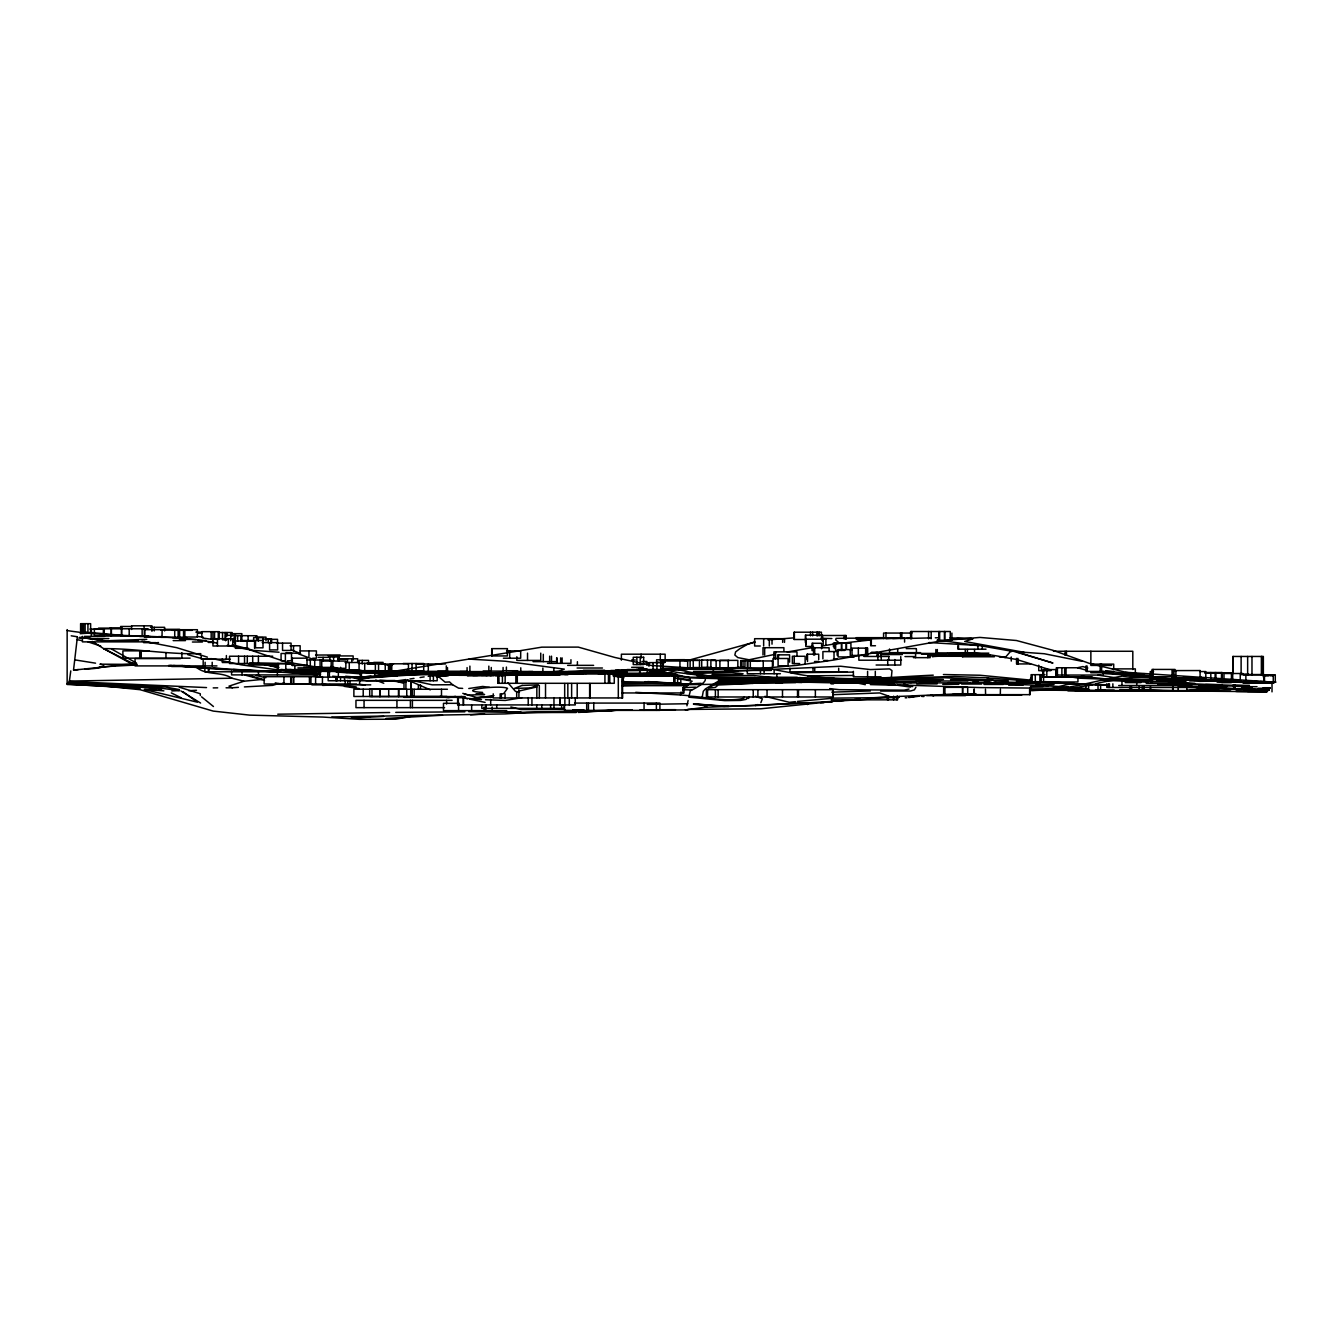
<?xml version="1.0" encoding="UTF-8"?>
<svg xmlns="http://www.w3.org/2000/svg" width="1343" height="1343" viewBox="0 0 1343 1343"><rect width="100%" height="100%" fill="white"/><g stroke="black" fill="none" stroke-linecap="round" stroke-linejoin="round"><path stroke-width="1.5" d="M744.425 696.832L743.854 698.276C725.975 702.372 707.157 697.017 689.06 696.11L688.841 697.168L724.8 700.626L740.597 700.425L746.137 699.367L747.531 697.991M649.576 671.534L659.799 671.231L687.834 677.225L870.382 678.903L891.316 678.014L891.987 670.61L889.57 668.898L870.382 669.569L840.735 666.246L737.827 670.946L723.34 668.596M70.776 670.912L69.165 682.748L67.15 684.04L140.176 688.556M77.323 637.438L73.529 670.073M910.571 687.096L893.061 684.645L892.541 682.966L969.78 682.815M702.137 697.487L703.279 691.292L705.478 688.858L718.22 681.254L721.376 680.7L898.501 681.925L896.822 682.529M635.759 692.333L680.414 694.969L681.052 691.998M686.944 705.83L688.12 700.458M689.06 696.11L690.319 690.839C729.937 670.946 680.33 676.57 666.094 669.435M762.421 680.632L721.527 680.011L727.57 680.884L721.157 681.069L723.34 680.8M737.827 670.946L684.812 673.112M359.857 680.767L359.42 684.208M962.427 693.206L962.125 694.264L952.288 694.499M614.809 672.188L562.902 673.833M1031.39 688.523L1030.803 689.681M749.276 696.816L748.622 698.41L747.296 698.226M899.558 696.396L965.718 693.659M683.1 689.479L692.115 681.17L674.371 677.93M830.998 683.839L833.382 683.889L835.228 682.076L818.458 681.925M912.703 686.592L903.906 685.098L904.729 682.63M578.598 674.136L564.144 674.152M807.412 704.571L809.678 702.758L870.382 699.065M249.697 675.647L262.842 679.357L243.906 681.22L228.982 686.155L232.356 687.784L238.382 687.347M1081.82 661.26L1044.3 653.739L1016.433 651.741L1052.946 663.039L1012.807 651.103L1010.121 651.875L1005.303 657.449C981.548 652.933 955.981 649.928 932.327 656.609L962.612 654.712M760.86 702.641L762.371 698.847L755.421 696.178M933.57 695.926L931.135 694.952M1194.884 683.369L1169.535 681.539M1098.591 689.647L1104.718 689.832M731.18 681.186L743.972 682.395M715.349 684.04L714.526 684.494L718.069 684.359L713.469 685.081L708.466 688.17L715.399 687.398L718.152 684.997L753.238 683.369L751.61 683.218C708.684 684.88 665.826 684.611 622.934 685.601M892.239 680.062L885.339 680.867L911.091 682.479L920.173 680.683L940.486 680.7M809.678 702.758L728.611 706.435L693.424 703.866L724.347 706.452L755.471 705.562L757.872 704.538M1191.056 686.911L1268.984 689.983L1205.342 687.7L1195.152 689.782M891.316 678.014L954.588 676.519L987.071 677.862L996.556 681.942L1074.316 683.57L1044.837 681.606M950.021 637.925L970.972 638.328L972.651 638.899L964.694 641.484L1024.138 652.312M1231.497 688.791L1218.84 688.841L1208.633 691.326M1144.437 673.682C1109.301 675.109 1076.129 689.664 1040.993 689.798M322.605 685.4L330.747 685.064L322.723 684.292M137.154 664.919L99.264 666.984M1191.996 684.88L1157.784 684.779M1162.467 690.705L1134.885 690.017L1120.146 690.974L1166.328 690.974M689.748 659.95L755.085 641.954L747.161 644.506L739.691 648.803L735.578 651.943L734.856 655.031L737.811 657.583L757.301 661.377M286.21 652.597L300.664 653.605L291.448 649.928M501.359 694.18L503.759 693.525L507.536 688.321C500.049 684.729 452.49 690.587 482.506 692.4L482.607 693.341L475.858 694.113L484.588 694.532L468.774 695.036L462.798 693.357M909.01 689.077L904.208 690.151L839.157 689.681L829.722 688.623M919.552 696.144L908.724 697.571M312.449 684.023L278.622 683.57L272.696 685.35L244.409 686.911M747.917 660.017L775.062 654.326M1107.774 685.115L1092.396 684.829L1060.483 690.033L1061.793 689.815M596.611 671.265L447.538 673.682C397.444 676.553 347.636 670.862 297.609 669.905L285.354 669.872L317.351 674.723M493.989 695.59L471.477 698.763M838.082 643.297L821.715 646.101M518.918 691.041L536.847 686.961M585.649 673.464L595.486 672.239M213.201 687.901L217.7 687.834M787.233 651.993L813.589 647.427M409.951 716.591L395.749 719.21L359.236 719.328L322.723 717.061L249.697 715.131L213.201 711.085L140.176 689.714L103.663 685.971L67.15 684.494L67.15 629.598M171.87 690.957L179.643 690.571L147.831 686.575L68.846 683.369M1218.521 679.088L1215.465 679.373M135.559 664.08L114.608 665.121L134.35 664.903M455.495 696.413L448.209 697.655L439.933 696.463M1218.856 688.271L1226.814 686.491L1198.98 685.635M395.749 681.069L405.888 679.575M409.951 678.987L413.997 678.4M420.09 677.51L424.153 676.906M428.199 676.318L432.261 675.73M374.731 675.68L385.844 674.085M1184.341 691.041L1191.073 689.731L1215.281 690.084M158.524 642.525L153.69 643.213L141.922 641.165M649.559 670.61L655.921 669.754L652.849 669.486M98.056 638.613L95.185 638.999L103.663 640.779L138.161 640.812M146.807 639.352L110.21 640.628M73.596 670.174L78.297 669.553M685.4 709.91L704.655 707.291L728.611 706.435M521.89 697.705L505.287 700.442L485.478 699.72M74.167 670.056L114.86 665.809M437.784 676.503L448.612 675.495L436.341 676.721M908.909 697.269L913.559 696.698L908.556 697.151M92.247 641.383L103.629 648.619C136.113 648.434 168.563 654.662 200.812 653.638M196.498 690.285L188.792 690.705M438.07 676.284L443.878 675.596L436.341 675.949M943.407 679.44L837.797 678.903M831.821 701.6L760.86 708.785L687.834 709.44M834.993 644.002L870.382 639.973M624.428 681.455L622.481 681.673L651.321 682.21L687.817 685.4M574.502 672.188L543.411 673.347M442.535 715.215L385.945 718.438M795.392 701.65L789.432 702.322L764.939 696.329M211.858 658.674L202.659 658.825L187.735 654.645M330.462 671.534L296.098 670.761L315.521 674.639M81.302 631.63L123.12 635.491M573.411 672.104L544.116 673.296L604.619 670.845M371.021 676.217L359.236 677.392L345.655 676.251L366.639 680.683L395.077 680.532M538.812 672.86L559.158 671.147L564.329 669.133L505.287 661.226L468.992 659.094M468.774 688.523L482.708 686.458L489.406 687.314M908.808 696.933L914.549 696.396M744.089 666.816L724.347 668.663L627.08 670.291M1103.761 673.582L1129.916 675.193M870.382 639.436L859.201 640.477L856.179 639.067L900.465 637.841L886.43 638.58M1072.906 684.091C1065.956 683.318 1051.535 690.453 1041.278 689.849M797.373 701.432L833.885 698.125L898.786 697.453L892.81 697.621L879.682 692.938L833.885 694.65M1254.077 689.58L1251.861 689.698M854.215 699.585L860.275 699.048M100.07 664.181L136.432 664.416M84.878 668.915C87.832 669.435 112.946 667.404 100.356 664.214M835.917 701.18L844.092 700.492M767.995 639.939L793.394 637.908M432.261 675.865L446.363 674.706M714.157 683.788L728.628 682.865M724.347 682.899L716.574 683.503L721.426 682.899L717.901 682.764L720.637 681.22L724.347 681.052M395.749 676.016L432.261 673.481L445.91 674.169M464.325 693.978L477.218 697.588L493.082 696.396M484.571 713.855L470.587 714.845M647.259 704.37L687.834 703.732M481.65 674.74L393.247 673.565L447.253 674.606M687.498 677.208L689.63 677.543L689.933 679.558L687.012 679.743M600.959 670.845L509.417 674.068L399.089 674.673M80.177 633.695L93.876 632.822M443.945 674.639L438.59 674.522L574.233 672.272M892.709 638.546L910.655 637.74M383.779 716.423L353.444 717.985M1150.783 675.915L1146.972 676.15L1150.128 676.284M592.582 671.332L600.338 670.862M933.267 675.16C885.826 677.157 837.461 683.134 790.674 672.725L774.424 669.687M687.834 668.78L698.041 668.159M689.043 684.225L645.043 681.69M695.59 687.163L683.251 687.65M291.23 669.486L286.21 669.603M578.296 712.428L621.641 709.826L606.398 711.102M701.147 683.268L687.834 684.04L647.746 681.572M816.04 703.027C796.382 702.909 775.952 704.504 755.471 705.562M626.627 709.742L578.296 711.975M899.424 696.48L868.333 698.024L898.92 697.084M718.941 683.503L749.344 683.016L744.761 682.529M369.929 717.095L351.312 717.884M603.141 672.49L584.239 673.38M832.895 682.059L894.723 682.563L885.322 681.304L766.484 680.733L871.087 680.901L886.346 679.827L876.274 678.584M462.664 688.388L458.601 688.153L452.557 684.712L432.261 684.846L414.181 680.884M321.581 670.879L297.894 671.416M76.4 684.443L78.28 684.359L67.503 683.469M347.283 672.104L401.591 673.363M622.682 683.956L661.696 683.016M463.234 675.093L448.176 674.925L476.53 674.908M794.536 680.213L775.18 680.767L786.108 681.035M1195.186 680.078L1177.207 680.229M1031.088 690.621L1052.946 689.681M594.328 671.282L603.611 670.896M583.819 673.531L575.224 673.833M718.22 681.254C776.321 680.062 834.372 684.292 892.541 682.966M675.462 709.675L640.007 709.775M93.103 684.762L81.537 684.309L93.641 684.661L86.825 684.292M649.391 671.08L677.51 669.569L717.246 677.711M721.527 680.011L718.32 679.105L797.675 679.34M1045.626 690L1029.678 690.268M437.432 674.589L446.833 674.253M696.715 669.234L715.735 668.529M620.886 673.699L681.707 675.814M831.804 692.165L870.382 690.94M475.372 674.774L537.737 673.531M543.814 673.296L591.239 672.759M505.287 674.69L539.768 673.481M68.611 683.587C99.718 684.561 130.942 686.239 161.748 688.959M961.957 694.18L975.925 693.676M329.908 671.399L364.121 672.104L343.724 670.845M605.945 670.829L461.354 673.263L362.526 670.812M464.846 711.807L395.749 712.378M620.584 672.171L584.155 672.86M856.398 679.205L815.889 678.551L833.885 678.618M83.467 684.745L89.041 684.779M573.041 673.783L578.296 673.632M505.287 712.294L520.832 711.908M576.231 712.495L526.641 712.529L505.287 713.905L331.788 716.977M320.927 672.088L302.024 672.323M724.347 683.083L733.06 682.832M1044.871 690.05L1031.844 690.352M341.34 670.426L310.199 669.519M627.282 672.171L609.453 672.574M666.212 672.323L653.034 672.675L649.576 671.534M1104.651 689.882L1097.667 689.782L1104.265 689.815M292.421 663.795L249.697 663.006M557.127 674.673L560.014 674.589M724.515 682.899L829.168 682.126M583.886 709.759L572.655 709.759M906.894 638.462L931.236 637.891M935.299 637.791L939.361 637.69M790.674 672.725L852.436 672.104M576.214 712.025L518.767 712.562M517.559 674.891L467.146 675.563L522.125 674.958L495.601 675.647M807.462 675.831L853.762 675.462M776.573 680.783L787.3 680.548M176.974 665.759L185.032 665.608M173.129 665.608L182.883 665.524M709.742 668.948L727.537 668.629M477.218 697.588L493.25 697.302M389.638 712.495L277.749 714.207M545.812 674.857L539.147 674.857M83.602 684.477L82.46 684.51L84.089 684.745M790.439 678.282L705.73 678.064M762.69 679.172L833.885 678.819M360.36 672.004L401.641 672.843M687.834 668.982L720.1 668.797M69.4 681.086L231.986 678.215L243.906 681.22M724.347 683.402L795.811 682.529M1033.069 690.268L1035.822 690.218M456.754 674.941L467.901 674.841M545.14 673.867L541.783 673.565M541.783 674.236L546.349 674.22M829.521 681.304L774.877 680.75M481.516 699.569L465.114 698.175L467.448 698.813M632.335 709.775L525.231 712.579L468.774 711.672M468.774 674.908L457.459 674.857M69.349 681.505L206.52 687.582M696.916 675.781L753.624 675.495L778.084 678.333M527.749 673.464L415.172 673.481M647.007 672.457L669.603 673.095L653.403 672.742M598.071 673.615L604.921 673.565M1043.158 690.101L1111.97 690.906M651.321 710.195L687.834 709.893M341.961 670.778L332.879 670.829M399.576 673.985L355.022 677.56L359.236 678.601L397.192 675.814L365.111 677.493L368.905 677.812M833.885 678.282L832.173 678.249L833.885 678.366M905.182 697.789L906.894 697.772M948.091 653.504L870.382 653.218M278.001 665.524L264.386 664.5L278.991 667.286M398.032 672.826L346.007 669.788M686.525 673.498L731.901 672.558L743.115 673.766M564.664 674.505L568.207 674.522L472.602 675.411M778.755 680.616L769.421 679.793M88.974 684.846L93.221 685.048L91.005 684.779M687.196 669.519L626.98 669.569M671.416 673.145L651.321 673.196M834.238 683.067L847.483 683.251L832.156 682.143L847.819 682.479M1273.852 682.882L1210.161 681.086L1135.624 676.922C1130.739 677.543 1069.716 686.105 1107.891 684.645M226.077 687.801L232.356 687.784M556.371 674.169L560.333 674.152M468.774 675.328L458.702 675.277L559.779 674.975L524.425 674.992M467.565 675.042L578.598 674.119M744.072 680.783L744.962 680.783M1050.579 689.983L1111.769 690.822M120.568 626.476L131.614 626.476M150.5 627.315L164.635 627.315L164.635 630.958M110.227 627.836L122.247 627.836M98.526 628.121L110.781 628.121M148.083 628.776L94.379 628.776L94.379 636.078L148.083 636.078M89.897 629.095L104.485 629.095M163.93 629.313L179.66 629.313M177.377 629.716L197.387 629.716L197.387 637.018L184.847 637.018L184.847 629.716M160.791 630.052L183.555 630.052L183.555 637.354L160.791 637.354M172.391 630.32L192.217 630.32M195.86 632.117L202.071 632.117M197.841 633.141L201.92 633.141M911.947 633.057L883.576 633.057L883.576 638.529M230.727 633.661L241.841 633.661L241.841 640.964M822.05 635.491L846.09 635.491L846.09 639.15M84.29 636.397L104.485 636.397M139.722 636.515L150.332 636.515M158.424 636.616L162.083 636.616M162.134 636.951L144.322 636.951L144.322 629.649L162.134 629.649L162.016 636.951M255.674 637.119L265.998 637.119L265.998 640.762M172.391 637.623L186.929 637.623M856.28 637.673L882.653 637.673M78.834 638.076L90.653 638.076M91.374 638.58L108.85 638.58M212.966 638.697L232.775 638.697L232.775 646L212.966 646L212.899 631.663M179.391 639.419L195.86 639.419M267.727 639.335L277.531 639.335L277.665 649.911L269.59 649.911L269.59 642.609M805.8 639.184L826.079 639.184M806.455 639.503L794.385 639.503L794.385 632.2M226.933 639.822L222.535 639.822L222.535 632.519M197.841 640.443L205.983 640.443M240.565 640.51L263.01 640.51M937.229 640.359L951.902 640.359M173.163 640.611L185.468 640.611M148.099 641.87L82.443 641.87L82.443 636.381M192.402 642.021L202.424 642.021M208.249 642.424L214.276 642.424M143.567 642.642L155.855 642.642M262.221 642.609L277.665 642.609M276.54 643.129L291.078 643.129L291.078 650.432L282.55 650.432L282.55 643.129M290.054 645.748L300.144 645.748L300.144 653.051L296.837 653.051M875.485 645.748L871.322 645.748L871.322 638.445M760.239 646L754.632 646L754.632 638.697L784.53 638.697L784.53 642.357M813.522 646.487L805.8 646.487L805.733 635.172M248.757 648.333L235.411 648.333L235.411 641.031L254.566 641.031L254.566 648.333M906.172 648.585L916.06 648.585M986.014 649.189L958.012 649.189L958.012 645.547M852.385 649.626L838.082 649.626L838.082 656.928L854.165 656.928M844.898 650.415L835.648 650.415L835.648 643.112M149.258 650.851L122.885 650.851L122.885 658.154L190.118 658.154M506.546 650.902L520.681 650.902L520.681 658.204L503.39 658.204M300.161 650.919L316.394 650.919L316.394 658.221L312.684 658.221M1053.432 651.271L1132.804 651.271L1132.804 669.519M871.523 652.245L877.264 652.245M920.559 652.648L889.519 652.648L889.519 649.005M988.884 653.168L935.853 653.168L935.853 649.508M921.499 654.125L943.34 654.125M949.081 654.226L960.195 654.041M881.293 654.561L902.378 654.561M315.588 655.048L340.182 654.964M963.401 654.914L988.935 654.914M851.898 655.434L867.679 655.434L867.679 648.132L851.898 648.132L852.134 656.928M927.812 655.569L938.136 655.569M941.477 655.518L951.18 655.518M964.073 655.384L990.295 655.384M328.212 655.938L353.142 655.938L353.142 660.101M272.747 656.223L229.519 656.223L229.519 663.526L293.261 663.526M863.885 656.458L889.066 656.458M940.352 656.274L971.694 656.274M904.964 656.559L914.701 656.559M962.276 656.761L994.391 656.761M318.19 657.348L329.975 657.348M913.408 657.65L930.145 657.65L930.145 654.007M292.153 658.171L307.01 658.171L307.01 665.473L292.153 665.473M180.466 658.607L135.039 658.607L135.039 665.91L216.962 665.91M337.681 658.792L357.674 658.792L357.674 662.435M833.466 658.876L837.159 658.876M230.207 659.195L201.232 659.195L201.232 655.535M337.966 659.144L346.326 659.144M684.712 659.665L656.593 659.816L656.593 663.459M306.993 659.917L331.184 660.101L331.184 667.404L314.48 667.404M631.646 660.017L635.323 660.017M676.117 659.917L694.348 659.917M715.248 660.017L701.701 660.017L701.701 667.32L711.354 667.32M702.574 660.252L693.257 660.252L693.257 667.555L699.468 667.555L699.468 660.252M882.2 660.202L901.455 660.202M684.175 660.437L698.259 660.437M729.249 660.487L710.883 660.487L710.883 667.79L734 667.689M760.088 660.605L740.681 660.605L740.681 667.907L750.938 667.907M823.964 660.471L828.077 660.471M287.419 660.79L291.515 660.79L291.515 653.487L281.073 653.487L281.073 660.79L285.387 660.79L285.387 653.487M322.689 661.041L345.856 661.041L345.856 668.327L322.689 668.327M641.887 661.495L646.906 661.495L646.906 665.154M814.479 661.495L818.71 661.495M533.07 661.629L556.657 661.629L556.657 657.969M664.785 661.931L660.689 661.931L660.689 669.234L676.402 669.234M664.986 662.351L656.928 662.351L656.928 669.653M230.392 662.502L222.317 662.502L222.317 658.859M345.067 662.485L359.068 662.485M373.74 662.401L383.175 662.401M664.6 662.619L648.971 662.619L648.971 666.262M645.916 662.77L649.945 662.77M367.042 663.089L374.932 663.089M358.463 663.358L375.368 663.358L375.368 670.661L354.905 670.661M547.508 663.341L570.943 663.341L570.943 659.698M403.118 663.509L423.7 663.509L423.7 670.812L407.231 670.812M799.689 663.576L792.37 663.576L792.37 656.274L805.145 656.274L805.145 663.576M286.697 663.811L294.083 663.811M369.073 663.895L385.24 663.895L385.24 671.198L369.073 671.198M417.421 664.046L445.54 663.946M1030.618 663.929L1016.533 663.929L1016.533 658.439M367.361 664.08L373.69 664.08M381.211 664.08L393.499 664.08M1090.818 664.13L1113.716 664.13L1113.716 669.603M385.105 664.886L390.695 664.886L390.695 672.188M248.421 665.037L278.756 665.037M876.106 665.02L900.8 665.02L900.767 656.559M388.11 665.373L392.223 665.373M567.636 665.356L593.623 665.356M1090.785 665.423L1111.635 665.423M171.535 666.497L189.413 666.497M303.686 667.219L320.087 667.219L320.087 659.917M631.646 667.32L643.465 667.32M297.911 667.891L323.646 667.891M686.155 667.74L694.18 667.74M1078.295 667.756L1056.337 667.756L1056.337 675.059L1103.274 675.059L1103.274 671.399M199.62 667.991L203.783 667.991M577.087 668.008L602.453 668.008M638.731 668.797L646.906 668.797M683.604 668.932L662.418 668.932L662.418 661.629M1112.357 668.881L1135.339 668.881L1135.339 672.86M636.683 669.351L644.002 669.351M340.182 669.569L294.856 669.569L294.856 665.406M1175.058 669.435L1152.042 669.435L1152.042 676.738L1173.933 676.738M323.495 669.653L278.001 669.653L278.001 663.392M341.441 669.788L359.068 669.788L359.085 660.403L368.57 660.403L368.57 664.046M621.54 669.838L637.119 669.704M648.971 669.922L674.253 669.653M615.53 670.09L622.883 670.09M643.901 670.073L660.689 670.073M341.088 670.392L361.133 670.392M583.349 670.275L604.652 670.275M610.83 670.476L619.207 670.476M623.874 670.392L653.638 670.291M724.935 670.442L771.318 670.442M328.212 670.543L342.465 670.543M502.92 670.728L517.676 670.728M600.858 670.728L610.041 670.728M617.646 670.627L640.997 670.493M1050.847 670.644L1038.727 670.644L1038.727 665.171M369.711 670.963L340.602 670.963L340.602 667.303M611.031 670.862L626.56 670.862M238.869 671.181L280.721 671.181M437.684 671.248L467.079 671.248L467.079 667.589M483.094 671.097L503.088 671.097L503.088 667.454M597.047 671.265L614.104 671.265M359.454 671.382L381.613 671.382M417.421 671.349L446.312 671.349L446.312 665.876M460.011 671.584L488.835 671.584L488.835 666.111M512.707 671.466L532.802 671.466M580.377 671.567L595.486 671.567M693.424 671.366L727.788 671.366M1113.716 671.433L1086.017 671.433L1086.017 665.943M1153.553 671.567L1150.212 671.567L1150.212 678.87L1205.796 678.87L1205.796 671.567L1199.819 671.567M280.032 671.785L204.875 671.785L204.875 668.126M528.571 671.668L553.836 671.668L553.836 668.025M568.089 671.651L592.616 671.651M847.215 671.869L789.969 671.869L789.969 668.21M380.035 672.188L396.084 672.188M388.11 672.675L409.397 672.675M1090.785 672.725L1111.635 672.725M1205.191 672.507L1222.281 672.541L1222.281 679.843L1205.191 679.81M1221.375 672.977L1232.119 672.977M546.635 673.229L647.276 673.229L647.276 669.569M1204.738 673.112L1231.481 673.078M1242.913 673.498L1223.993 673.498L1223.993 680.8L1241.05 680.8M780.384 673.733L747.296 673.733L747.296 670.09M401.859 674.018L430.062 674.018M562.717 674.001L651.791 674.001M1241.217 674.337L1248.755 674.337M712.059 674.455L741.638 674.455M1044.955 674.673L1031.071 674.673L1031.071 681.975M1243.366 674.824L1260.892 674.824M1263.008 674.874L1275.279 674.857L1275.279 682.16L1217.094 682.11M1262.403 675.042L1274.608 675.042M493.888 675.479L481.398 675.411M663.677 675.563L623.152 675.563L623.152 682.865L680.817 682.865L680.817 679.222M1269.991 675.798L1273.399 675.798M1263.478 675.932L1268.547 675.932M621.389 676.1L665.138 676.1M881.042 676.822L853.393 676.822L853.393 671.349M1043.662 676.906L1092.094 676.906M715.215 677.443L755.219 677.443M762.908 677.258L796.835 677.258M1085.513 677.241L1042.89 677.241L1042.89 669.939L1043.377 677.241M1166.647 678.886L1194.363 678.886M771.755 680.179L689.714 677.846M1156.927 680.28L1182.797 680.28M1193.826 680.414L1232.119 680.28M723.894 680.716L730.76 680.716M743.401 681.019L881.293 681.052M892.642 681.002L967.917 681.002M1189.646 680.918L1206.014 680.918M1199.551 681.388L1209.523 681.186M1237.692 681.64L1248.755 681.64M1186.07 681.757L1149.86 681.757L1149.86 678.097M1222.65 681.875L1263.981 681.841L1263.981 674.539L1240.26 674.539L1240.26 681.841M893.901 682.093L776.388 680.834M972.668 682.194L991.218 682.194M919.535 682.479L936.608 682.479M1239.623 682.345L1274.608 682.345M947.973 682.68L961.185 682.68M1125.149 682.613L1141.046 682.613M1221.962 682.664L1231.346 682.664M970.15 682.932L986.635 682.932M989.506 682.932L1040.305 682.932M1243.165 683.234L1268.547 683.234M1269.991 683.1L1273.399 683.1M998.453 683.553L1009.533 683.553M1186.02 683.369L1146.301 683.369L1146.301 679.709M916.665 683.906L937.129 683.906M356.718 683.99L264.135 683.99L264.135 676.687L290.709 676.687L290.709 683.99M961.554 684.04L981.649 684.04M942.752 684.342L958.868 684.342M983.966 684.426L1003.322 684.426M1036.192 684.577L1054.054 684.577M1205.594 684.544L1222.046 684.544M311.845 684.863L370.752 684.863M897.812 684.812L907.834 684.93M1184.795 684.829L1207.088 684.829M1008.677 685.182L1022.997 685.182M1118.702 685.518L1188.186 685.518M1232.538 685.333L1249.443 685.333M622.162 685.652L683.99 685.652L683.99 692.954L621.792 692.954M1038.122 685.669L1048.665 685.669M1213.636 685.988L1237.474 685.988M1030.601 686.474L1043.175 686.474M1237.373 686.441L1245.431 686.441M1246.304 686.693L1257.031 686.693M1242.963 686.978L1252.247 686.978M1241.486 687.18L1251.693 687.18M1220.569 687.465L1106.8 687.465L1106.8 683.805M1264.166 687.717L1270.293 687.717M1262.773 688.103L1270.025 688.103M1258.055 688.288L1269.79 688.288M1227.183 688.758L1244.86 688.758M405.536 689.177L353.88 689.177L353.88 696.48L447.001 696.48M447.42 689.261L369.694 689.261L369.694 696.564L465.215 696.564M1246.539 689.446L1262.487 689.446M1244.407 689.882L1259.717 689.882M1266.248 689.798L1269.37 689.798M1095.435 690.134L1114.237 690.134M1205.695 690.554L1085.899 690.554L1085.899 685.081M1256.242 690.503L1268.044 690.503M1067.886 690.789L1110.476 690.789M1148.03 690.705L1167.94 690.89M1170.794 690.755L1177.61 690.755M1075.458 690.957L1122.076 690.957M1164.163 691.175L1230.742 691.175M1265.14 691.108L1266.415 691.108M1131.813 691.225L1162.937 691.225M1236.416 691.376L1267.507 691.376M942.685 694.65L1030.199 694.65L1030.199 687.347M941.712 695.103L1021.754 695.103M926.636 695.624L965.516 695.624M403.991 697.336L463.52 697.336M831.116 699.837L897.577 699.837L897.577 696.178M452.104 700.341L355.962 700.341L355.962 707.643L444.583 707.643M835.766 701.281L840.718 701.281M822.923 701.835L832.391 701.835M820.405 702.641L823.88 702.641M574.603 703.077L659.9 703.077L659.9 710.38L564.547 710.38L564.547 704.907M459.323 703.329L443.475 703.329L443.475 710.632L506.781 710.632M884.517 637.908C868.417 638.227 851.831 638.059 836.118 638.378L835.682 639.889L839.022 642.827M799.219 678.551L811.76 678.584M1275.85 682.076L1260.422 681.522M1275.514 682.126L1254.362 681.556M184.427 665.91L188.54 665.927M360.31 673.8L336.27 671.987M392.341 673.531L384.686 673.414L394.976 673.514M477.638 675.378L460.599 675.227M503.608 675.63L473.256 675.344M892.407 683.94L841.776 682.496M359.236 684.292L365.262 684.947M1049.84 689.882L1061.994 690.218M691.679 689.983L682.697 689.714M1247.462 691.645L1266.852 691.695M1274.406 682.445L1254.295 681.522M870.382 684.594L895.815 685.266M801.838 682.479L786.679 681.824M1198.98 691.125L1266.969 691.763M650.516 672.725L673.145 673.447M614.809 673.783L623.202 674.337M724.347 680.783L752.567 683.1M1235.493 691.36L1246.74 691.46M609.756 673.582L645.58 674.387M797.373 678.316L818.206 678.551M391.837 673.447L387.657 673.447L389.504 673.514M189.01 665.927L168.597 665.524L203.045 667.555M436.425 673.498L446.816 673.649M315.723 674.287L316.747 674.304M335.884 677.325L334.743 677.191L350.691 677.695L332.628 676.234M1198.98 691.259L1127.986 689.647M880.588 691.057L910.52 691.007L914.382 689.866L915.943 687.263M643.028 673.514L676.822 674.119M389.554 673.38L392.122 673.431M395.749 673.548L398.082 673.582L396.705 673.531M776.086 682.815L782.499 682.915M1157.263 679.843L1112.86 678.165M1107.555 684.863L1052.946 682.915M613.247 676.033L624.059 677.762M432.261 673.447L392.509 672.239M399.072 673.531L409.027 673.75M943.407 674.539L979.92 675.244L1030.635 680.112M129.079 664.819L136.466 664.97M1092.396 684.829L1073.628 684.175M689.933 679.558L678.584 678.416M1069.179 689.261L1089.391 689.815M397.528 673.85L384.887 673.179L390.36 673.531M645.379 674.119L640.208 674.102L645.647 674.253M1218.84 688.841L1198.728 688.388M447.622 674.774L454.018 674.925M564.899 709.591L520.899 709.507L510.86 706.955M1081.333 676.268L1106.917 679.054L1150.817 680.867M1119.877 689.63L1134.885 690.017M405.233 673.682L437.717 674.505M69.198 682.529L165.206 686.961L179.223 689.547M950.945 639.486L957.744 638.445L972.651 638.899M1005.303 657.449L999.293 656.928M983.983 682.915L1038.743 685.333M688.825 677.409L638.882 673.447M800.562 681.808L816.141 682.227M490.027 675.546L491.303 675.579M821.715 638.294L831.854 638.58M653.806 675.059L636.028 674.119L641.098 673.985M950.542 679.659L986.987 680.146L989.573 681.22L984.436 681.589M381.345 671.735L351.832 670.98M379.901 680.246L405.787 682.11M67.402 683.386L80.345 684.007M102.051 684.812L90.602 684.46M485.897 675.495L487.207 675.529M1241.268 682.244L1272.006 683.285L1235.493 682.009M1268.799 690.151L1178.701 686.961M444.281 674.639L424.976 673.615M280.133 671.601L233.329 669.536M68.09 683.688L84.072 684.208M1148.282 682.21L1100.706 680.146M1244.34 685.753L1168.561 682.932M1061.423 688.355L979.92 687.582L903.906 685.098M1184.795 686.911L1205.342 687.7M67.721 683.738L140.176 686.407L160.925 688.808M79.724 684.124L67.419 683.352M83.736 684.259L98.509 685.4M1130.336 675.126L1099.598 672.138M366.001 672.171L392.122 673.263M1131.007 674.992L1149.608 675.781M1082.475 689.53L1070.337 689.026M813.623 681.891L816.611 682.026M885.322 681.304L876.996 680.8M862.156 682.899L880.018 683.872M614.809 675.546L623.169 676.788M318.006 673.951L311.056 673.531M329.337 684.628L356.197 686.877M1131.88 674.857L1150.246 675.663M1064.143 687.734L1087.578 688.791M1204.436 678.97L1176.821 677.56M1068.306 687.045L1042.806 685.618M1075.424 688.036L1087.444 688.606M865.345 684.678L856.918 682.915M170.544 665.49L305.163 673.682L241.119 664.819L213.201 658.758M1189.478 679.81L1123.403 675.814M929.087 642.542L979.92 645.63L1011.732 651.237M1239.673 680.767L1234.922 680.515M1198.98 680.263L1230.574 681.875M921.684 696.413L923.95 696.53M280.133 671.903L217.113 669.183L173.801 665.591M728.51 680.985L732.069 681.186M1008.224 680.867L943.407 677.678L887.857 678.719L886.682 678.92L892.86 679.743L884.147 680.867L886.934 681.035M937.33 640.04L977.889 645.513L977.939 649.189M1102.116 679.692L1139.67 680.884L1135.49 680.481M306.036 673.514L318.492 674.253M307.597 673.8L318.224 674.925L231.584 674.891L231.584 671.231M1135.691 674.471L1105.675 670.912M1105.574 679.222L1078.731 678.165L1065.637 676.049M1016.433 681.304L1039.197 682.697M1182.965 677.527L1191.157 678.047M885.792 684.242L893.498 684.729M213.201 668.226L225.271 669.015M286.21 672.205L302.074 673.246M292.421 672.239L300.698 672.809M987.071 677.862L1030.988 681.153M1030.551 689.714L1039.767 690.151M227.387 645.244L252.014 650.281L279.042 652.228M306.355 670.459L321.027 671.55M286.21 669.771L289.484 670.023M179.19 687.163L200.241 693.727L200.342 695.506M669.083 676.033L653.252 674.941M92.147 685.048L94.195 685.215M144.926 689.328L163.863 690.856M966.456 680.229L978.006 681.17M1035.151 681.489L1041.379 682.009M105.241 640.712L79.573 637.304M286.479 669.603L297.558 670.593M680.414 694.969L689.144 695.724M350.389 671.399L355.777 671.869M294.151 671.701L281.493 669.486M81.201 631.143L83.753 631.378M303.098 671.433L312.667 672.306M338.184 671.567L347.317 672.457M249.529 649.743L286.21 662.015L322.723 668.075L359.236 670.795L395.749 671.03L541.783 647.158L578.296 647.108L614.809 657.449L651.321 665.49L687.834 667.807L760.86 668.428L797.373 665.322L833.885 660.017L943.407 640.51L979.92 637.421L1016.433 640.51L1052.946 650.297L1089.458 663.408L1125.971 672.289L1272.006 682.026L1272.006 691.863M354.569 678.131L359.051 678.584M196.985 636.448L203.062 637.086M67.15 630.555C115.582 638.21 164.954 633.594 213.201 642.357L217.247 643.179M86.573 684.275L88.202 684.443M328.28 669.435L335.784 670.241M1140.241 674.102L1125.568 672.39M305.549 672.356L320.725 674.136M287.822 663.862L292.27 664.399M359.236 688.623L344.412 686.374M1115.529 677.779L1098.07 675.093M314.665 669.486L317.754 669.888M469.63 699.132L485.125 702.406M403.42 683.201L394.557 680.767M652.732 670.342L658.406 671.181M202.592 637.992L213.201 639.553M134.485 663.912L129.297 662.603L103.663 648.635L131.463 662.754L136.717 664.013M71.213 635.81L77.29 636.75M81.352 637.371L103.663 640.796M95.554 663.173L75.393 659.967M1004.682 657.432L1016.433 659.447L1051.015 670.039M77.088 639.671L82.276 640.645M519.456 692.132L515.443 691.36L507.906 682.731M144.221 641.366L176.688 647.662L207.426 657.147M653.286 673.296L655.048 673.75M263.06 664.147L278.186 667.572M275.281 682.832L278.622 683.57M144.221 689.446L197.387 702.188L183.202 691.88M100.725 646.067L87.966 641.853M151.171 689.077L156.224 690.218M265.813 677.745L256.244 675.512M276.876 667.555L275.55 667.253L278.152 668.193M264.521 680.33L245.148 675.109M615.799 675.579L613.029 675.042L622.514 675.21L619.19 674.304M247.716 648.803L232.221 644.623M330.798 666.447L342.112 669.502M1087.461 670.493L1077.522 667.74L1082.928 666.564L1087.813 668.042M721.879 677.93L725.203 678.954M181.036 691.041L200.594 703.061M282.937 682.915L284.598 683.503M383.779 683.251L375.704 680.112M461.22 696.446L464.544 697.722M407.466 680.078L411.277 681.623M249.697 649.324L252.014 650.281M407.282 679.894L430.331 689.849M231.986 678.215C221.007 671.097 205.21 675.882 195.725 666.632M171.283 692.887L181.087 697.772M500.335 674.74L502.517 675.781M314.463 659.833L298.985 654.058M707.039 707.157L703.833 705.444L693.559 704.252M111.435 648.954L136.55 663.089M213.453 706.519L201.568 696.832M437.482 675.714L445.137 682.177L449.519 681.925L452.557 684.712M1273.265 674.857L1273.265 682.16M1264.485 674.874L1264.485 682.177M1263.36 676.99L1263.36 656.458L1232.84 656.458L1232.84 672.893M1261.933 656.458L1261.933 674.941M1261.379 656.458L1261.379 674.941M1251.978 656.458L1251.978 674.941M1247.647 656.458L1247.647 674.941M1245.868 674.539L1245.868 681.841M1241.117 656.458L1241.117 672.893M1235.224 685.115L1235.224 688.758M1234.989 685.115L1234.989 688.758M1233.579 685.115L1233.697 688.758M1233.176 656.458L1233.176 672.893M1232.689 673.498L1232.689 680.8M1231.447 673.498L1231.447 680.8M1221.475 672.541L1221.475 679.843M1215.919 672.541L1215.919 679.843M1215.113 672.541L1215.113 679.843M1210.815 672.507L1210.815 679.81M1200.927 676.754L1200.927 680.414M1186.826 686.911L1186.826 690.554M1178.147 686.911L1178.147 690.554M1175.897 670.543L1175.897 677.846M1173.983 670.543L1174.017 677.879M1173.211 670.543L1173.211 677.846M1172.842 670.61L1172.842 677.913M1172.808 686.911L1172.808 690.554M1172.64 686.911L1172.64 690.554M1153.15 669.435L1153.15 676.738M1152.462 678.097L1152.462 681.757M1151.824 678.097L1151.824 681.757M1151.774 671.567L1151.774 678.87M1150.766 678.097L1150.766 681.757M1150.632 686.911L1150.632 690.554M1150.33 686.911L1150.33 690.554M1148.399 679.709L1148.399 683.369M1144.001 686.911L1144.001 690.554M1142.91 686.911L1142.91 690.554M1142.289 686.911L1142.289 690.554M1139.099 686.911L1139.099 690.554M1136.715 681.875L1136.715 685.518M1131.595 686.911L1131.595 690.554M1130.084 686.911L1130.084 690.554M1121.959 681.875L1121.959 685.518M1112.86 683.805L1112.86 687.465M1109.452 683.805L1109.452 687.465M1108.445 683.805L1108.445 687.465M1101.629 664.13L1101.629 671.433M1100.605 685.081L1100.605 690.554M1100.186 664.13L1100.186 671.433M1098.003 685.081L1098.003 690.554M1090.869 651.271L1090.869 663.442M1088.636 685.081L1088.636 690.554M1087.075 665.943L1087.075 671.433M1077.942 678.316L1077.942 681.975L1030.517 681.975L1030.517 678.316M1066.46 651.271L1066.46 655.334M1065.805 667.756L1065.805 675.059M1065.486 667.756L1065.486 675.059M1065.1 651.271L1065.1 655.334M1064.68 667.756L1064.68 675.059M1061.877 667.756L1061.877 675.059M1057.411 667.756L1057.411 675.059M1055.9 676.906L1055.984 669.603L1043.662 669.603L1043.545 681.975M1046.818 669.603L1046.818 676.906M1041.463 667.001L1041.463 670.644M1041.194 674.673L1041.194 681.975M1039.885 674.673L1039.885 681.975M1035.285 674.673L1035.285 681.975M1032.196 674.673L1032.196 681.975M1029.611 689.177L1029.611 694.65M1018.011 658.439L1018.011 663.929M1017.608 660.269L1017.608 663.929M1017.138 658.439L1017.138 663.929M1011.262 656.962L1011.262 661.075M1000.417 689.177L1000.317 694.65M985.46 689.177L985.577 694.65M982.321 645.547L982.321 649.189M974.548 649.508L974.548 653.168M974.279 689.177L974.279 694.65M974.061 689.177L974.061 694.65M967.699 694.65L967.699 687.347L943.642 687.347L943.642 694.65M967.396 649.508L967.396 653.168M965.264 649.508L965.264 653.168M962.763 653.101L962.763 656.761M962.679 687.347L962.679 694.65M962.511 687.347L962.511 694.65M958.499 645.547L958.499 649.189M951.902 633.057L951.902 638.529M950.256 638.815L950.256 631.512L910.604 631.512L910.604 638.815M944.851 631.512L944.851 638.815M944.935 687.347L944.935 694.65M944.414 631.512L944.414 638.815M939.664 631.512L939.664 638.815M938.807 631.512L938.807 638.815M937.313 649.508L937.313 653.168M931.219 631.512L931.102 638.815M928.584 631.512L928.584 638.815M927.812 654.007L927.812 657.65M916.43 649.005L916.43 652.648M915.59 654.007L915.59 657.65M911.612 631.512L911.612 638.815M904.594 642.105L904.594 638.445L870.684 638.445L870.684 645.748M901.875 633.057L901.875 638.529M900.515 633.057L900.515 638.529M897.695 649.005L897.695 652.648M896.956 696.178L896.956 699.837M894.824 659.547L894.824 665.02M893.615 696.178L893.615 699.837M888.797 656.559L888.797 660.202M888.327 696.178L888.327 699.837M887.723 659.547L887.723 665.02M887.454 696.178L887.454 699.837M885.977 633.057L885.977 638.529M881.226 656.542L881.226 660.202L858.849 660.202L858.849 656.542M880.756 652.799L880.756 656.458M878.44 652.799L878.44 656.458M877.852 656.542L877.852 660.202M877.046 652.799L877.046 656.458M875.3 671.349L875.3 676.822M867.595 671.349L867.595 676.822M867.125 648.132L867.125 655.434M866.671 648.132L866.671 655.434M866.235 648.132L866.235 655.434M865.647 648.132L865.647 655.434M858.345 648.132L858.345 655.434M850.925 648.585L850.925 643.112L833.415 643.112L833.415 646.772M850.27 649.626L850.27 656.928M846.493 643.112L846.493 648.585M846.157 643.112L846.157 648.585M845.771 635.491L845.771 639.15M844.176 635.491L844.176 639.15M841.742 643.112L841.742 650.415M841.406 643.112L841.406 650.415M838.687 668.21L838.687 671.869M837.159 655.216L837.159 651.573L822.906 651.573L822.906 658.876M834.372 643.112L834.372 648.585M834.02 651.573L834.02 658.876M832.895 689.681L832.895 696.983M829.101 651.422L829.101 647.762L813.539 647.762L813.539 655.065M825.895 639.184L825.895 644.657M823.259 639.184L823.175 644.657M822.52 640.645L822.52 635.172L805.364 635.172L805.364 642.474M822.302 635.172L822.302 640.645M821.396 639.503L821.429 632.2L794.066 632.2L794.066 639.503M821.614 648.753L821.614 643.28L812.011 643.28L812.011 650.583M819.23 632.2L819.23 635.86M818.71 659.665L818.71 654.192L806.992 654.192L806.992 659.665M817.736 632.2L817.736 635.86M816.863 632.2L816.863 635.86M815.369 689.681L815.369 696.983M814.697 647.762L814.697 655.065M814.731 668.21L814.731 671.869M813.422 677.392L813.422 681.052M813.019 668.21L813.019 671.869M812.75 643.28L812.75 650.583M812.666 632.2L812.666 635.86M811.642 677.392L811.642 681.052M810.484 632.2L810.484 635.86M807.512 654.192L807.512 661.495M805.985 639.184L805.985 644.657M799.924 677.392L799.924 681.052M798.481 689.681L798.481 696.983M797.675 677.392L797.675 681.052M797.524 689.681L797.524 696.983M796.987 655.502L796.987 651.859L773.921 651.859L773.921 659.161M794.233 656.274L794.233 663.576M789.583 662.149L789.583 654.847L777.765 654.847L777.765 658.49M783.909 651.338L783.909 647.695L762.992 647.695L762.992 654.998M782.684 638.697L782.684 642.357M782.499 689.681L782.499 696.983M778.504 654.847L778.504 658.49M778.101 658.49L778.101 665.792L788.089 665.792L788.089 658.49L772.997 658.49L772.997 665.792M776.825 673.615L776.825 677.258M775.666 651.859L775.666 659.161M774.122 670.09L774.122 673.733M772.024 638.697L772.024 644.17M769.321 638.697L769.321 646M767.054 689.681L767.054 696.983M764.671 647.695L764.671 654.998M764.1 670.09L764.1 673.733M763.647 638.697L763.647 646M763.244 660.957L763.244 668.26M760.457 670.09L760.457 673.733M757.888 689.681L757.888 696.983M753.238 689.681L753.238 696.983M750.301 660.957L750.301 668.26M747.279 660.605L747.279 667.907M744.962 660.605L744.962 667.907M743.032 660.605L743.032 667.907M740.983 660.605L740.983 667.907M737.827 667.689L737.827 660.387L719.898 660.387L719.898 667.689M728.242 660.387L728.242 667.689M718.152 689.681L718.152 696.983M716.121 660.487L716.121 667.79M715.399 689.681L715.399 696.983M713.368 667.706L713.368 671.366M707.576 689.681L707.576 696.983M707.459 660.017L707.459 667.32M690.117 660.437L690.117 667.74M682.999 687.465L682.999 692.954M679.944 661.008L679.944 668.31M677.627 677.392L677.627 682.865M674.908 677.392L674.908 682.865M674.371 677.392L674.371 682.865M673.8 677.392L673.8 682.865M665.138 660.168L665.138 654.192L621.389 654.192L621.389 660.168M661.948 659.816L661.948 663.459M660.286 654.192L660.286 660.168M656.358 703.077L656.408 710.38M653.084 662.619L653.084 669.922M644.086 703.077L644.052 710.38M641.098 654.192L641.098 658.171M640.208 657.264L640.208 664.567M639.839 669.569L639.839 673.229M636.867 657.264L636.867 664.567M622.481 679.44L622.648 697.94L493.217 697.94L493.234 693.827M622.094 677.392L622.094 697.94M618.3 675.344L618.317 697.94M614.271 674.169L614.271 683.302L497.817 683.302L497.817 675.999M609.756 674.169L609.756 683.302M608.446 674.169L608.446 683.302M604.921 674.169L604.921 683.302M593.791 703.077L593.74 710.38M590.03 683.553L590.03 697.94M589.627 683.553L589.627 697.94M588.435 703.077L588.435 710.38M586.69 703.077L586.69 710.38M577.406 661.713L577.406 665.356M577.205 683.553L577.205 697.94M575.274 697.621L575.274 704.924L457.627 704.924L457.627 697.621L463.52 697.621L463.52 704.924M571.631 683.553L571.631 697.94M569.298 697.621L569.298 704.924M567.837 683.553L567.837 697.94M564.866 697.621L564.866 704.924M564.681 683.553L564.681 697.94M564.178 704.739L564.178 708.382L481.801 708.382L481.801 704.739M562.113 657.869L562.113 663.341M561.643 704.739L561.643 708.382M560.652 657.869L560.652 663.341M560.115 697.621L560.115 704.924M559.746 697.621L559.746 704.924M556.959 657.869L556.959 663.341M553.937 697.621L553.987 708.382M551.503 656.156L551.503 661.629M550.613 704.739L550.613 708.382M549.673 656.156L549.673 661.629M545.527 683.553L545.527 697.94M543.294 654.326L543.294 661.629M542.874 668.025L542.874 671.668M541.766 704.739L541.766 708.382M540.742 653.118L540.742 660.42L516.837 660.42L516.837 656.761M539.332 685.601L539.332 697.94M536.831 685.601L536.831 697.94M536.696 704.739L536.696 708.382M531.929 697.621L531.929 704.924M528.219 697.621L528.219 704.924M527.53 653.118L527.53 660.42M520.765 667.807L520.765 671.466M518.918 689.714L518.918 697.94M517.307 674.169L517.307 683.302M516.686 691.779L516.686 697.94M515.846 674.169L515.846 683.302M509.685 650.902L509.685 658.204M506.395 667.068L506.395 670.728M505.153 674.169L505.153 683.302M505.069 693.827L505.069 697.94M502.416 674.169L502.416 683.302M501.359 693.827L501.359 697.94M500.15 693.827L500.15 697.94M498.857 674.169L498.857 683.302M498.371 677.812L498.371 683.302M496.709 704.739L496.709 708.382M492.209 706.972L492.209 710.632M491.857 648.635L491.857 655.938M491.269 667.454L491.269 671.097M490.682 699.434L490.682 704.924M486.2 704.739L486.2 708.382M485.746 706.972L485.746 710.632M484.151 706.972L484.151 710.632M471.645 705.142L471.645 710.632M469.899 666.111L469.899 671.584M463.301 697.621L463.301 704.924M458.567 703.329L458.567 710.632M458.332 697.621L458.332 704.924M447.504 667.589L447.504 671.248M446.598 700.341L446.598 703.984M441.494 689.261L441.494 696.564M437.18 675.277L437.18 680.75L328.162 680.75L328.162 677.107M433.386 673.447L433.386 680.75M430.096 675.277L430.096 680.75M428.299 664.046L428.299 671.349M420.493 684.829L420.493 688.993M418.378 684.829L418.378 688.993M416.095 663.509L416.095 670.812M414.181 689.261L414.181 696.564M412.402 700.341L412.402 707.643M412.049 663.509L412.049 670.812M412.251 689.261L412.251 696.564M411.277 680.649L411.277 688.993M410.924 680.649L410.924 688.993M410.723 689.261L410.723 696.564M410.404 700.341L410.404 707.643M406.744 689.261L406.744 696.564M405.922 680.649L405.922 688.993M403.991 680.649L403.991 688.993M398.837 689.261L398.837 696.564M398.468 689.261L398.468 696.564M396.94 700.341L396.94 707.643M391.77 663.795L391.77 671.097M389.823 664.886L389.823 672.188M389.067 664.886L389.067 672.188M388.715 689.261L388.715 696.564M388.496 664.886L388.496 672.188M380.119 689.261L380.119 696.564M379.733 689.261L379.733 696.564M378.558 663.895L378.558 671.198M374.747 673.464L374.747 677.124L316.512 677.124L316.512 673.464M371.977 689.261L371.977 696.564M364.708 663.358L364.708 670.661M364.054 700.341L364.054 707.643M363.214 689.177L363.214 696.48M362.291 660.403L362.291 664.046M361.435 671.634L361.435 677.124M360.31 671.634L360.31 677.124M351.765 658.792L351.765 662.435M350.019 680.347L350.019 683.99M349.264 662.485L349.264 669.788M347.77 680.347L347.77 683.99M347.484 658.792L347.484 662.435M345.218 680.347L345.218 683.99M344.496 677.107L344.496 680.75M340.518 677.107L340.518 680.75M339.024 660.622L339.024 656.962L329.874 656.962L329.975 661.008M338.52 655.669L338.52 661.159M338.352 671.634L338.352 677.124M337.076 677.107L337.076 680.75M336.606 677.107L336.606 680.75M335.884 677.107L335.884 680.75M333.584 656.962L333.584 660.622M332.829 661.041L332.829 668.327M329.388 671.634L329.388 677.124M327.776 671.634L327.776 677.124M323.092 657.348L323.092 661.008M322.438 683.99L322.438 676.687L291.045 676.687L291.045 683.99M321.749 660.101L321.749 667.404M320.171 671.634L320.171 677.124M319.919 673.464L319.919 677.124M315.605 676.687L315.605 683.99M314.715 659.917L314.715 667.219M310.955 676.687L310.955 683.99M310.3 659.917L310.3 667.219M309.427 676.687L309.427 683.99M308.957 650.919L308.957 656.391M293.815 676.687L293.815 683.99M293.529 645.748L293.529 651.221M293.177 676.687L293.177 683.99M292.321 658.171L292.321 665.473M285.79 663.392L285.79 669.653M283.944 676.687L283.944 683.99M277.363 671.231L277.363 674.891M271.605 642.743L271.605 639.083L262.724 639.083L262.724 642.743M270.866 639.335L270.866 642.978M268.247 639.083L268.247 642.743M258.444 671.231L258.444 674.891M258.36 637.64L258.36 641.283M258.393 656.223L258.393 663.526M256.933 639.402L256.933 635.743L234.572 635.642L234.572 642.944M255.506 640.51L255.506 647.813L263.01 647.813L262.959 637.64L253.626 637.64L253.626 641.283M252.702 656.223L252.702 663.526M248.119 635.743L248.119 641.232M247.297 656.223L247.297 663.526M247.078 641.031L247.078 648.333M244.544 656.223L244.544 663.526M242.042 671.231L242.042 674.891M240.884 635.642L240.884 641.115M238.567 656.223L238.567 663.526M237.644 635.642L237.644 641.115M235.411 633.661L235.411 639.134M234.303 642.609L234.303 635.306L225.641 635.306L225.641 640.779M232.087 636.179L232.087 632.519L218.271 632.519L218.288 637.992M230.744 635.306L230.744 640.779M228.377 638.697L228.377 646M226.933 632.519L226.933 636.179M226.379 655.535L226.379 659.195M225.137 632.519L225.137 639.822M217.465 638.697L217.465 646M214.561 631.663L214.561 638.949L219.161 638.949L219.161 631.663L201.819 631.663L201.819 637.136M212.194 662.267L212.194 665.91M211.17 631.663L211.17 638.949M208.82 668.126L208.82 671.785M208.366 668.126L208.366 671.785M205.126 662.267L205.126 665.91M203.179 660.437L203.179 665.91M181.876 652.681L181.876 658.154M179.626 630.052L179.626 637.354M178.132 630.052L178.132 637.354M174.724 630.052L174.724 637.354M165.961 652.681L165.961 658.154M154.277 627.315L154.277 630.958M151.944 631.294L151.944 625.821L131.58 625.821L131.58 629.464M144.843 629.649L144.843 636.951M144.104 625.821L144.104 629.464M142.14 628.776L142.14 636.078M141.233 650.851L141.233 658.154M139.722 650.851L139.722 658.154M129.197 628.776L129.197 636.078M121.676 628.776L121.676 636.078M121.424 628.776L121.424 636.078M111.402 628.776L111.402 636.078M111.234 628.776L111.234 636.078M104.25 628.776L104.25 636.078M103.361 628.776L103.361 636.078M91.391 629.095L91.391 636.397M90.636 630.958L90.636 623.672L80.597 623.672L80.597 630.958M87.933 623.672L87.933 630.958M85.129 623.672L85.129 630.958M83.585 623.672L83.568 630.958M82.729 623.672L82.729 630.958M81.621 623.672L81.621 630.958M80.949 623.672L80.949 630.958M522.108 685.434L514.235 688.472L530.619 687.885L538.509 684.846L522.108 685.434M484.353 673.934L474.599 674.438L518.918 673.75L484.353 673.934M655.115 671.382L651.137 671.567L663.929 672.306L655.115 671.382M825.374 682.143L809.46 682.11L825.374 682.143M507.385 648.635L491.706 648.635L491.706 655.938L507.385 655.938L507.385 648.635M643.666 657.264L633.241 657.264L633.241 664.567L643.666 664.567L643.666 657.264M772.443 660.957L747.95 660.957L747.95 668.26L772.443 668.26L772.443 660.957M687.666 661.008L663.241 661.008L663.241 668.31L687.666 668.31L687.666 661.008M408.457 663.795L390.36 663.795L390.36 671.097L408.457 671.097L408.457 663.795M1200.088 670.543L1172.053 670.61L1172.053 677.913L1200.088 677.846L1200.088 670.543M833.298 689.681L706.384 689.681L706.384 696.983L833.298 696.983L833.298 689.681M672.004 673.498L655.82 673.33L675.093 674.018L672.004 673.498"/></g></svg>
